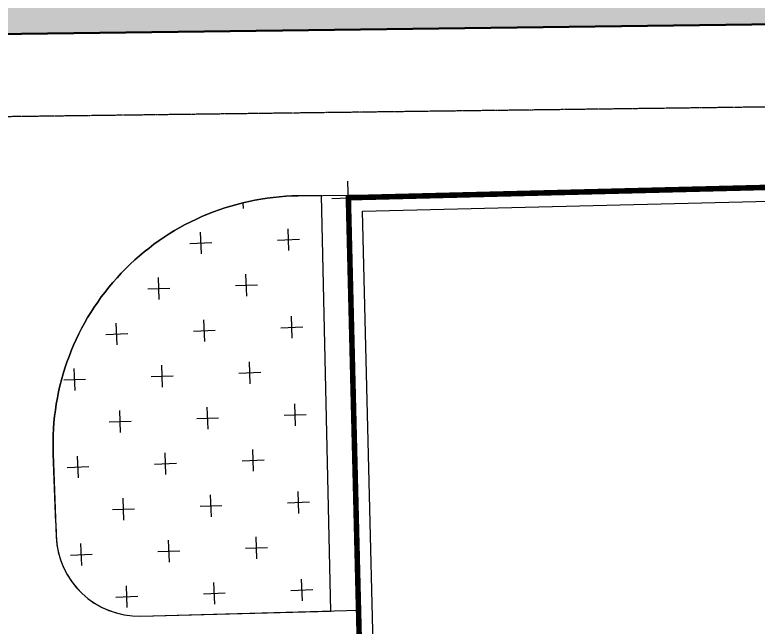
# Model space of a CAD drawing. Extents: x 60102 to 11003895, y 103457 to 3214550.
# Drawn here: x 10794316 to 10821250, y 3083686 to 3105867 of the extents above; entities that cross this region are included whole.
import ezdxf

# ---------------------------------------------------------------- set-up
doc = ezdxf.new("R2010")
doc.units = 0
doc.header["$LTSCALE"] = 10
doc.linetypes.add('ACAD_ISO04W100', pattern=[30.5, 24, -3, 0.5, -3])
doc.linetypes.add('CENTER', pattern=[50.8, 31.75, -6.35, 6.35, -6.35])
doc.layers.get('0').update_dxf_attribs({"linetype": 'CONTINUOUS', "lineweight": 0})
for name, color, linetype in [('0-中心线', 1, 'CENTER'), ('0-已建建筑', 7, 'CONTINUOUS'), ('0-已建道路', 132, 'CONTINUOUS'), ('0-绿化', 3, 'CONTINUOUS'), ('0-绿化线', 86, 'CONTINUOUS'), ('DIM_COOR', 3, 'CONTINUOUS')]:
    doc.layers.add(name, color=color, linetype=linetype)

msp = doc.modelspace()

# ---------------------------------------------------------------- hatches: boundary and pattern name
at = {"layer": '0-绿化'}
h = msp.add_hatch(dxfattribs=at)
h.set_pattern_fill('CROSS', color=0, scale=999.999997, angle=2.2, style=0)
h.set_pattern_definition([(2.2, (-47029110, -103389911.3), (1525.389227, 1647.270533), [793.749997, -2381.24999]), (92.2, (-47028698.2, -103390292.6), (-1647.270522, 1525.38924), [793.750003, -2381.25001])])
edge = h.paths.add_edge_path()
edge.add_line((10701520.911, 3113316.845), (10703203.005, 3107892.535))
edge.add_line((10703203.005, 3107892.535), (10706766.711, 3104938.556))
edge.add_line((10706766.711, 3104938.556), (10710650.159, 3104112.307))
edge.add_line((10710650.159, 3104112.307), (10923804.81, 3106834.298))
edge.add_line((10923804.81, 3106834.298), (10928127.371, 3106087.683))
edge.add_line((10928127.371, 3106087.683), (10931911.084, 3103821.325))
edge.add_line((10931911.084, 3103821.325), (10934385.191, 3100774.509))
edge.add_line((10934385.191, 3100774.509), (10935626.328, 3097637.243))
edge.add_line((10935626.328, 3097637.243), (10935956.757, 3095010.572))
edge.add_line((10935956.757, 3095010.572), (10936618.621, 3049706.924))
edge.add_line((10936618.621, 3049706.924), (10937387.282, 2997093.113))
edge.add_line((10937387.282, 2997093.113), (10954096.29, 2997432.97))
edge.add_line((10954096.29, 2997432.97), (10956671.485, 2930398.751))
edge.add_line((10956671.485, 2930398.751), (10957402.473, 2927610.645))
edge.add_line((10957402.473, 2927610.645), (10958460.341, 2925656.605))
edge.add_line((10958460.341, 2925656.605), (10959956.402, 2924483.424))
edge.add_line((10959956.402, 2924483.424), (10953221.703, 3099792.596))
edge.add_arc((10933736.076, 3099044.034), 19500, 2.1999998, 91.4143181)
edge.add_line((10933254.777, 3118538.093), (10819682.758, 3115734.054))
edge.add_line((10819682.758, 3115734.054), (10701520.911, 3113316.845))
h = msp.add_hatch(dxfattribs=at)
h.set_pattern_fill('CROSS', color=0, scale=999.999997, angle=2.2, style=0)
h.set_pattern_definition([(2.2, (-47034699.4, -103395058.4), (1525.389227, 1647.270533), [793.749997, -2381.24999]), (92.2, (-47034287.5, -103395439.7), (-1647.270522, 1525.38924), [793.750003, -2381.25001])])
edge = h.paths.add_edge_path()
edge.add_line((10805423.137, 3099322.071), (10804582.87, 3099311.341))
edge.add_arc((10804697.791, 3090312.075), 9000, 90.7316292, 182.1794915)
edge.add_line((10795704.302, 3089969.804), (10795812.106, 3086971.628))
edge.add_arc((10798809.455, 3087086.322), 2999.542, 182.1913636, 271.4234849)
edge.add_line((10798883.969, 3084087.706), (10805760.909, 3084267.982))
edge.add_line((10805760.909, 3084267.982), (10805423.137, 3099322.071))

# ---------------------------------------------------------------- linework, layer by layer
at = {"color": 0, "lineweight": 50}
msp.add_line((10710650.159, 3104112.307), (10923804.81, 3106834.298), dxfattribs=at)
at = {"layer": '0-中心线', "color": 0, "linetype": 'ACAD_ISO04W100', "ltscale": 0.2}
msp.add_line((10837356.45, 3102730.105), (10696988.416, 3100937.601), dxfattribs=at)
at = {"layer": '0-已建建筑', "color": 0, "const_width": 200, "elevation": -43696.45}
msp.add_lwpolyline([(10837391.225, 3100006.942), (10838057.828, 3073017.673), (10838057.889, 3073015.173), (10807067.341, 3072249.744), (10806400.677, 3099241.513), (10837391.225, 3100006.942)], dxfattribs=at)
at = {"layer": '0-已建建筑', "color": 0, "elevation": -43696.45}
msp.add_lwpolyline([(10836903.723, 3099494.749), (10837545.696, 3073502.675), (10807554.843, 3072761.937), (10806912.87, 3098754.011)], close=True, dxfattribs=at)
at = {"layer": '0-已建道路', "color": 0, "linetype": 'Continuous', "flags": 128}
for points in [[(10795799.658, 3087464.22), (10795704.302, 3089969.804, -0.421634481), (10804582.87, 3099311.341), (10809034.293, 3099368.186)], [(10795810.81, 3087012.718, 0.414213562), (10798883.969, 3084087.706)]]:
    msp.add_lwpolyline(points, format="xyb", dxfattribs=at)
for points in [[(10795799.658, 3087464.22), (10795810.81, 3087012.718)], [(10798883.969, 3084087.706), (10806769.852, 3084294.431)]]:
    msp.add_lwpolyline(points, dxfattribs=at)
at = {"layer": '0-绿化线', "color": 0, "linetype": 'Continuous', "elevation": -43696.45}
msp.add_lwpolyline([(10805423.137, 3099322.071), (10804582.87, 3099311.341, 0.421634481), (10795704.302, 3089969.804), (10795812.106, 3086971.628, 0.41029363), (10798883.969, 3084087.706), (10805760.909, 3084267.982), (10805423.137, 3099322.071)], format="xyb", dxfattribs=at)
at = {"layer": 'DIM_COOR', "color": 0, "linetype": 'Continuous'}
for p, q in [((10806423.709, 3098641.955), (10806377.644, 3099841.07)), ((10805801.119, 3099218.48), (10807000.234, 3099264.545))]:
    msp.add_line(p, q, dxfattribs=at)

doc.saveas('drawing.dxf')
